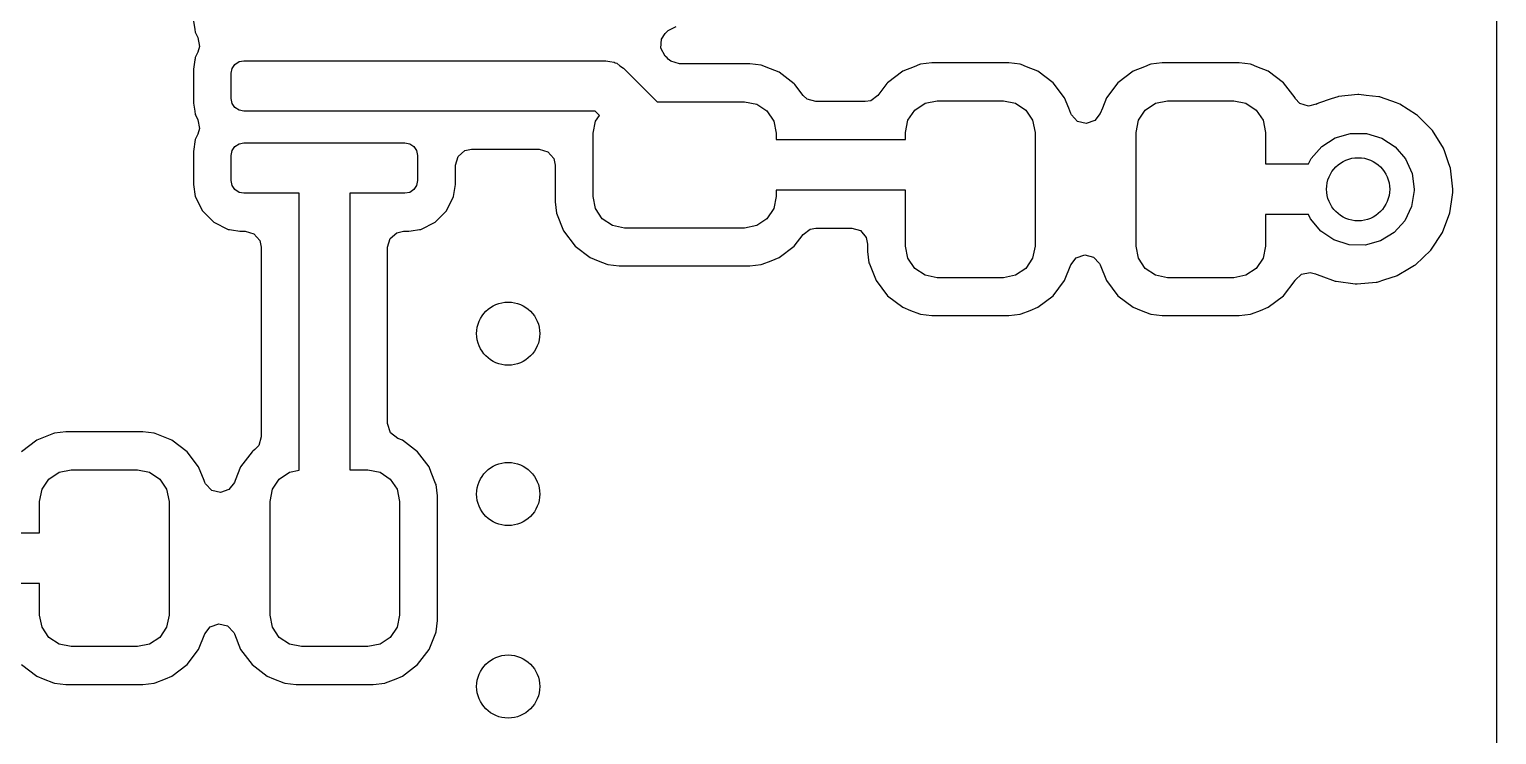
# Model space of a CAD drawing. Extents: x 0.02 to 3.18, y 0.02 to 2.78.
# Drawn here: x 2.7207 to 3.1782, y 0.675 to 0.8948 of the extents above; entities that cross this region are included whole.
import ezdxf

# ---------------------------------------------------------------- set-up
doc = ezdxf.new("R2010")
doc.units = 0
doc.header["$MEASUREMENT"] = 0
doc.layers.add('BLACK', color=7, linetype='CONTINUOUS')

msp = doc.modelspace()

# ---------------------------------------------------------------- linework, layer by layer
at = {"layer": 'BLACK', "linetype": 'CONTINUOUS'}
for p, q in [((3.17819, 2.77323), (3.17819, 0.026772)), ((2.77186, 0.897425), (2.77228, 0.894761)), ((2.77228, 0.894761), (2.77242, 0.893925)), ((2.77242, 0.893925), (2.77259, 0.893577)), ((2.77259, 0.893577), (2.77259, 0.893577)), ((2.77259, 0.893577), (2.77327, 0.892252)), ((2.77327, 0.892252), (2.77378, 0.889505)), ((2.91783, 0.891733), (2.91897, 0.893508)), ((2.91897, 0.893508), (2.9199, 0.894433)), ((2.9199, 0.894433), (2.92235, 0.895772)), ((2.77327, 0.887748), (2.77282, 0.886874)), ((2.77378, 0.889505), (2.77327, 0.887748)), ((2.91763, 0.888945), (2.91783, 0.891733)), ((2.91897, 0.886492), (2.91763, 0.888945)), ((2.77231, 0.885391), (2.77183, 0.882383)), ((2.77235, 0.885689), (2.77231, 0.885391)), ((2.77242, 0.886075), (2.77235, 0.88569)), ((2.77235, 0.88569), (2.77235, 0.885689)), ((2.77282, 0.886874), (2.77242, 0.886075)), ((2.78396, 0.882648), (2.78481, 0.883926)), ((2.78481, 0.883926), (2.78609, 0.884779)), ((2.78609, 0.884779), (2.7876, 0.885079)), ((2.7876, 0.885079), (2.90041, 0.885079)), ((2.90041, 0.885079), (2.90169, 0.884784)), ((2.90169, 0.884784), (2.903, 0.884636)), ((2.903, 0.884636), (2.90338, 0.884395)), ((2.90338, 0.884395), (2.90382, 0.884294)), ((2.90382, 0.884294), (2.90485, 0.883472)), ((2.90485, 0.883472), (2.90596, 0.882772)), ((2.91952, 0.885943), (2.91897, 0.886492)), ((2.9199, 0.885567), (2.91952, 0.885943)), ((2.92072, 0.884902), (2.9199, 0.885567)), ((2.92341, 0.884114), (2.92072, 0.884902)), ((2.94538, 0.884114), (2.92341, 0.884114)), ((2.94892, 0.883686), (2.94538, 0.884114)), ((2.94922, 0.883569), (2.94892, 0.883686)), ((2.95044, 0.883085), (2.94922, 0.883569)), ((2.94922, 0.883569), (2.94922, 0.883569)), ((2.95444, 0.881501), (2.95044, 0.883085)), ((2.99654, 0.883178), (2.993, 0.881776)), ((2.99823, 0.883845), (2.99654, 0.883178)), ((2.99852, 0.883962), (2.99823, 0.883845)), ((2.99823, 0.883845), (2.99823, 0.883845)), ((3.00206, 0.88439), (2.99852, 0.883962)), ((3.02609, 0.88439), (3.00206, 0.88439)), ((3.02963, 0.883962), (3.02609, 0.88439)), ((3.02992, 0.883845), (3.02963, 0.883962)), ((3.03161, 0.883178), (3.02992, 0.883845)), ((3.02992, 0.883845), (3.02992, 0.883845)), ((3.03515, 0.881776), (3.03161, 0.883178)), ((3.06839, 0.883178), (3.06485, 0.881776)), ((3.07008, 0.883845), (3.06839, 0.883178)), ((3.07037, 0.883962), (3.07008, 0.883845)), ((3.07008, 0.883845), (3.07008, 0.883845)), ((3.07391, 0.88439), (3.07037, 0.883962)), ((3.09794, 0.88439), (3.07391, 0.88439)), ((3.10148, 0.883962), (3.09794, 0.88439)), ((3.10177, 0.883845), (3.10148, 0.883962)), ((3.10346, 0.883178), (3.10177, 0.883845)), ((3.10177, 0.883845), (3.10177, 0.883845)), ((3.107, 0.881776), (3.10346, 0.883178)), ((2.77183, 0.882383), (2.77183, 0.872027)), ((2.78366, 0.881142), (2.78396, 0.882648)), ((2.78366, 0.873268), (2.78366, 0.881142)), ((2.90596, 0.882772), (2.91645, 0.872283)), ((2.95917, 0.87791), (2.95444, 0.881501)), ((2.993, 0.881776), (2.98827, 0.878186)), ((3.03988, 0.878186), (3.03515, 0.881776)), ((3.06485, 0.881776), (3.06012, 0.878186)), ((3.11173, 0.878186), (3.107, 0.881776)), ((2.95937, 0.877641), (2.95917, 0.87791)), ((2.96194, 0.874265), (2.95937, 0.877641)), ((2.96321, 0.873091), (2.96194, 0.874265)), ((2.98529, 0.874265), (2.98305, 0.872604)), ((2.98807, 0.877917), (2.98529, 0.874265)), ((2.98827, 0.878186), (2.98807, 0.877917)), ((2.98807, 0.877917), (2.98807, 0.877917)), ((3.04347, 0.873456), (3.03988, 0.878186)), ((3.06012, 0.878186), (3.05653, 0.873456)), ((3.11532, 0.873456), (3.11173, 0.878186)), ((3.12866, 0.873847), (3.12659, 0.873142)), ((3.12893, 0.873876), (3.12866, 0.873847)), ((3.13493, 0.874506), (3.12893, 0.873876)), ((3.12893, 0.873876), (3.12893, 0.873876)), ((3.13521, 0.874535), (3.13493, 0.874506)), ((3.13493, 0.874506), (3.13493, 0.874506)), ((3.13748, 0.874265), (3.13521, 0.874535)), ((3.14147, 0.873789), (3.13748, 0.874265)), ((2.77183, 0.872027), (2.77186, 0.871834)), ((2.77186, 0.871834), (2.77186, 0.871834)), ((2.77186, 0.871834), (2.77226, 0.869331)), ((2.77226, 0.869331), (2.77242, 0.868334)), ((2.78396, 0.871761), (2.78366, 0.873268)), ((2.78481, 0.870484), (2.78396, 0.871761)), ((2.78609, 0.86963), (2.78481, 0.870484)), ((2.7876, 0.869331), (2.78609, 0.86963)), ((2.89713, 0.869331), (2.7876, 0.869331)), ((2.89843, 0.868036), (2.89713, 0.869331)), ((2.91645, 0.872283), (2.9437, 0.872283)), ((2.9437, 0.872283), (2.94747, 0.871534)), ((2.94747, 0.871534), (2.95066, 0.869401)), ((2.95066, 0.869401), (2.95279, 0.866208)), ((2.96589, 0.872303), (2.96321, 0.873091)), ((2.98134, 0.872303), (2.96589, 0.872303)), ((2.98305, 0.872604), (2.98134, 0.872303)), ((2.99465, 0.866483), (2.99678, 0.869676)), ((2.99678, 0.869676), (2.99997, 0.87181)), ((2.99997, 0.87181), (3.00374, 0.872559)), ((3.00374, 0.872559), (3.02441, 0.872559)), ((3.02441, 0.872559), (3.02818, 0.87181)), ((3.02818, 0.87181), (3.03137, 0.869676)), ((3.03137, 0.869676), (3.0335, 0.866483)), ((3.04475, 0.870225), (3.04347, 0.873456)), ((3.04539, 0.86861), (3.04475, 0.870225)), ((3.05525, 0.870225), (3.05461, 0.86861)), ((3.05653, 0.873456), (3.05525, 0.870225)), ((3.0665, 0.866483), (3.06863, 0.869676)), ((3.06863, 0.869676), (3.07182, 0.87181)), ((3.07182, 0.87181), (3.07559, 0.872559)), ((3.07559, 0.872559), (3.09626, 0.872559)), ((3.09626, 0.872559), (3.10003, 0.87181)), ((3.10003, 0.87181), (3.10322, 0.869676)), ((3.10322, 0.869676), (3.10535, 0.866483)), ((3.11538, 0.873313), (3.11532, 0.873456)), ((3.11686, 0.871707), (3.11538, 0.873313)), ((3.11953, 0.870867), (3.11686, 0.871707)), ((3.12191, 0.871517), (3.11953, 0.870867)), ((3.12194, 0.871462), (3.12191, 0.871517)), ((3.12219, 0.87158), (3.12194, 0.871462)), ((3.12242, 0.871725), (3.12219, 0.87158)), ((3.12269, 0.871814), (3.12242, 0.871725)), ((3.12659, 0.873142), (3.12269, 0.871814)), ((3.12269, 0.871814), (3.12269, 0.871814)), ((3.14174, 0.873756), (3.14147, 0.873789)), ((3.14147, 0.873789), (3.14147, 0.873789)), ((3.14201, 0.873663), (3.14174, 0.873756)), ((3.14697, 0.871893), (3.14201, 0.873663)), ((3.14201, 0.873663), (3.14201, 0.873663)), ((3.14795, 0.871547), (3.14697, 0.871893)), ((3.15059, 0.869871), (3.14795, 0.871547)), ((3.15319, 0.868219), (3.15059, 0.869871)), ((2.77242, 0.868334), (2.77259, 0.867987)), ((2.77259, 0.867987), (2.77259, 0.867986)), ((2.77259, 0.867986), (2.77327, 0.866661)), ((2.77327, 0.866661), (2.77378, 0.863914)), ((2.89646, 0.862441), (2.89721, 0.866208)), ((2.89721, 0.866208), (2.89843, 0.868036)), ((2.95279, 0.866208), (2.95354, 0.862441)), ((2.9939, 0.862717), (2.99465, 0.866483)), ((3.0335, 0.866483), (3.03425, 0.862717)), ((3.0456, 0.868146), (3.04539, 0.86861)), ((3.04754, 0.866131), (3.0456, 0.868146)), ((3.05025, 0.865482), (3.04754, 0.866131)), ((3.05289, 0.866406), (3.05025, 0.865482)), ((3.05461, 0.86861), (3.05289, 0.866406)), ((3.06575, 0.862717), (3.0665, 0.866483)), ((3.10535, 0.866483), (3.1061, 0.862717)), ((3.15351, 0.868019), (3.15319, 0.868219)), ((3.1537, 0.867822), (3.15351, 0.868019)), ((3.15758, 0.863914), (3.1537, 0.867822)), ((2.77242, 0.860484), (2.77183, 0.856792)), ((2.77265, 0.860938), (2.77242, 0.860484)), ((2.77327, 0.862157), (2.77265, 0.860938)), ((2.77378, 0.863914), (2.77327, 0.862157)), ((2.89646, 0.842756), (2.89646, 0.862441)), ((2.95354, 0.862441), (2.95354, 0.860472)), ((2.95354, 0.860472), (2.9939, 0.860472)), ((2.9939, 0.860472), (2.9939, 0.862717)), ((3.03425, 0.862717), (3.03425, 0.827283)), ((3.06575, 0.827283), (3.06575, 0.862717)), ((3.1061, 0.862717), (3.1061, 0.852874)), ((3.12365, 0.858342), (3.12785, 0.860993)), ((3.12785, 0.860993), (3.13262, 0.862358)), ((3.13262, 0.862358), (3.13759, 0.862327)), ((3.13759, 0.862327), (3.14235, 0.860904)), ((3.14235, 0.860904), (3.14652, 0.858202)), ((3.15815, 0.863346), (3.15758, 0.863914)), ((3.16164, 0.857762), (3.15815, 0.863346)), ((2.77183, 0.856792), (2.77183, 0.846436)), ((2.78366, 0.855551), (2.78396, 0.857058)), ((2.78366, 0.847677), (2.78366, 0.855551)), ((2.78396, 0.857058), (2.78481, 0.858335)), ((2.78481, 0.858335), (2.78609, 0.859189)), ((2.78609, 0.859189), (2.7876, 0.859488)), ((2.7876, 0.859488), (2.8378, 0.859488)), ((2.8378, 0.859488), (2.8393, 0.859189)), ((2.8393, 0.859189), (2.84058, 0.858335)), ((2.84058, 0.858335), (2.84143, 0.857058)), ((2.84143, 0.857058), (2.84173, 0.855551)), ((2.84173, 0.855551), (2.84173, 0.847677)), ((2.85435, 0.855221), (2.85646, 0.857052)), ((2.85646, 0.857052), (2.85852, 0.8575)), ((2.85852, 0.8575), (2.87967, 0.8575)), ((2.87967, 0.8575), (2.88235, 0.856713)), ((2.88235, 0.856713), (2.88418, 0.8546)), ((3.12036, 0.854619), (3.12365, 0.858342)), ((3.14652, 0.858202), (3.14976, 0.854439)), ((3.162, 0.856713), (3.16164, 0.857762)), ((3.16333, 0.852897), (3.162, 0.856713)), ((2.85356, 0.852539), (2.85435, 0.855221)), ((2.85356, 0.846436), (2.85356, 0.852539)), ((2.88418, 0.8546), (2.88463, 0.852539)), ((2.88463, 0.852539), (2.88463, 0.841072)), ((3.1061, 0.852874), (3.11954, 0.852874)), ((3.11954, 0.852874), (3.12036, 0.854619)), ((3.14976, 0.854439), (3.15182, 0.849917)), ((3.1638, 0.851544), (3.16333, 0.852897)), ((3.16454, 0.845), (3.1638, 0.851544)), ((2.77183, 0.846436), (2.77242, 0.842744)), ((2.78396, 0.846171), (2.78366, 0.847677)), ((2.84173, 0.847677), (2.84143, 0.846171)), ((2.85298, 0.842744), (2.85356, 0.846436)), ((3.15182, 0.849917), (3.15252, 0.845)), ((2.77242, 0.842744), (2.77468, 0.838294)), ((2.78481, 0.844893), (2.78396, 0.846171)), ((2.78609, 0.84404), (2.78481, 0.844893)), ((2.7876, 0.84374), (2.78609, 0.84404)), ((2.80482, 0.84374), (2.7876, 0.84374)), ((2.80482, 0.757406), (2.80482, 0.84374)), ((2.8378, 0.84374), (2.82057, 0.84374)), ((2.82057, 0.84374), (2.82057, 0.757559)), ((2.8393, 0.84404), (2.8378, 0.84374)), ((2.84058, 0.844893), (2.8393, 0.84404)), ((2.84143, 0.846171), (2.84058, 0.844893)), ((2.85071, 0.838294), (2.85298, 0.842744)), ((2.89721, 0.838989), (2.89646, 0.842756)), ((2.95354, 0.842756), (2.95279, 0.838989)), ((2.9939, 0.844724), (2.95354, 0.844724)), ((2.95354, 0.844724), (2.95354, 0.842756)), ((2.9939, 0.827283), (2.9939, 0.844724)), ((3.15251, 0.844572), (3.15169, 0.839673)), ((3.15252, 0.845), (3.15251, 0.844572)), ((3.16409, 0.841072), (3.1645, 0.844021)), ((3.1645, 0.844021), (3.16452, 0.844175)), ((3.1645, 0.844021), (3.1645, 0.844021)), ((3.16452, 0.844175), (3.16454, 0.845)), ((2.77468, 0.838294), (2.77821, 0.834762)), ((2.84718, 0.834762), (2.85071, 0.838294)), ((2.88463, 0.841072), (2.88505, 0.837538)), ((2.88505, 0.837538), (2.88724, 0.832016)), ((2.89934, 0.835796), (2.89721, 0.838989)), ((2.95279, 0.838989), (2.95066, 0.835796)), ((3.15169, 0.839673), (3.14952, 0.835203)), ((3.16127, 0.831499), (3.16361, 0.837655)), ((3.16361, 0.837655), (3.16409, 0.841072)), ((2.77821, 0.834762), (2.78267, 0.832494)), ((2.84273, 0.832494), (2.84718, 0.834762)), ((2.90253, 0.833663), (2.89934, 0.835796)), ((2.9063, 0.832913), (2.90253, 0.833663)), ((2.9437, 0.832913), (2.9063, 0.832913)), ((2.94747, 0.833663), (2.9437, 0.832913)), ((2.95066, 0.835796), (2.94747, 0.833663)), ((2.96419, 0.832592), (2.96589, 0.832894)), ((2.96589, 0.832894), (2.97711, 0.832894)), ((2.97711, 0.832894), (2.97979, 0.832106)), ((3.11952, 0.837126), (3.1061, 0.837126)), ((3.1061, 0.837126), (3.1061, 0.827283)), ((3.12013, 0.835742), (3.11952, 0.837126)), ((3.12332, 0.831939), (3.12013, 0.835742)), ((3.14952, 0.835203), (3.14619, 0.83152)), ((2.78267, 0.832494), (2.78305, 0.832433)), ((2.78305, 0.832433), (2.78305, 0.832433)), ((2.78305, 0.832433), (2.7837, 0.832331)), ((2.7837, 0.832331), (2.78636, 0.831909)), ((2.78636, 0.831909), (2.78803, 0.831909)), ((2.78803, 0.831909), (2.79071, 0.831122)), ((2.79071, 0.831122), (2.79254, 0.82901)), ((2.79254, 0.82901), (2.79299, 0.826949)), ((2.8324, 0.826949), (2.83319, 0.829631)), ((2.83319, 0.829631), (2.8353, 0.831461)), ((2.8353, 0.831461), (2.83736, 0.831909)), ((2.83736, 0.831909), (2.83904, 0.831909)), ((2.83904, 0.831909), (2.83971, 0.832016)), ((2.83971, 0.832016), (2.84234, 0.832433)), ((2.84234, 0.832433), (2.84273, 0.832494)), ((2.84234, 0.832433), (2.84234, 0.832433)), ((2.88724, 0.832016), (2.89083, 0.827287)), ((2.95917, 0.827287), (2.96194, 0.830932)), ((2.96194, 0.830932), (2.96419, 0.832592)), ((2.97979, 0.832106), (2.98162, 0.829994)), ((2.98162, 0.829994), (2.98207, 0.827933)), ((3.12746, 0.829187), (3.12332, 0.831939)), ((3.1322, 0.827706), (3.12746, 0.829187)), ((3.14196, 0.828921), (3.13717, 0.827615)), ((3.14619, 0.83152), (3.14196, 0.828921)), ((3.15763, 0.826015), (3.16127, 0.831499)), ((2.79299, 0.826949), (2.79299, 0.767828)), ((2.8324, 0.771968), (2.8324, 0.826949)), ((2.89083, 0.827287), (2.89556, 0.823696)), ((2.89556, 0.823696), (2.89806, 0.822705)), ((2.95194, 0.822705), (2.95444, 0.823696)), ((2.95444, 0.823696), (2.95917, 0.827287)), ((2.98207, 0.827933), (2.98207, 0.8256)), ((2.98207, 0.8256), (2.98249, 0.822065)), ((2.99465, 0.823517), (2.9939, 0.827283)), ((2.99678, 0.820324), (2.99465, 0.823517)), ((3.0335, 0.823517), (3.03137, 0.820324)), ((3.03425, 0.827283), (3.0335, 0.823517)), ((3.04539, 0.82139), (3.04711, 0.823594)), ((3.04711, 0.823594), (3.04975, 0.824518)), ((3.04975, 0.824518), (3.05246, 0.823869)), ((3.05246, 0.823869), (3.0544, 0.821854)), ((3.0665, 0.823517), (3.06575, 0.827283)), ((3.06863, 0.820324), (3.0665, 0.823517)), ((3.10535, 0.823517), (3.10322, 0.820324)), ((3.1061, 0.827283), (3.10535, 0.823517)), ((3.13717, 0.827615), (3.1322, 0.827706)), ((3.15286, 0.821474), (3.15763, 0.826015)), ((2.89806, 0.822705), (2.90078, 0.821628)), ((2.90078, 0.821628), (2.90078, 0.821628)), ((2.90078, 0.821628), (2.90108, 0.82151)), ((2.90108, 0.82151), (2.90462, 0.821083)), ((2.90462, 0.821083), (2.94538, 0.821083)), ((2.94538, 0.821083), (2.94892, 0.82151)), ((2.94892, 0.82151), (2.94922, 0.821628)), ((2.94922, 0.821628), (2.95194, 0.822705)), ((2.94922, 0.821628), (2.94922, 0.821628)), ((2.98249, 0.822065), (2.98261, 0.821769)), ((2.98261, 0.821769), (2.98261, 0.821769)), ((2.98261, 0.821769), (2.98304, 0.820677)), ((2.98304, 0.820677), (2.98468, 0.816544)), ((2.99997, 0.81819), (2.99678, 0.820324)), ((3.03137, 0.820324), (3.02818, 0.81819)), ((3.04347, 0.816544), (3.04539, 0.82139)), ((3.0544, 0.821854), (3.05461, 0.82139)), ((3.05461, 0.82139), (3.05653, 0.816544)), ((3.07182, 0.81819), (3.06863, 0.820324)), ((3.10322, 0.820324), (3.10003, 0.81819)), ((3.1173, 0.818543), (3.12004, 0.8191)), ((3.12004, 0.8191), (3.12168, 0.818634)), ((3.1472, 0.818102), (3.15099, 0.820363)), ((3.15099, 0.820363), (3.15262, 0.821332)), ((3.15262, 0.821332), (3.15286, 0.821474)), ((3.15262, 0.821332), (3.15262, 0.821332)), ((2.98468, 0.816544), (2.98827, 0.811814)), ((3.00374, 0.817441), (2.99997, 0.81819)), ((3.02441, 0.817441), (3.00374, 0.817441)), ((3.02818, 0.81819), (3.02441, 0.817441)), ((3.03988, 0.811814), (3.04347, 0.816544)), ((3.05653, 0.816544), (3.06012, 0.811814)), ((3.07559, 0.817441), (3.07182, 0.81819)), ((3.09626, 0.817441), (3.07559, 0.817441)), ((3.10003, 0.81819), (3.09626, 0.817441)), ((3.11173, 0.811814), (3.11532, 0.816544)), ((3.11532, 0.816544), (3.11537, 0.816663)), ((3.11537, 0.816663), (3.1173, 0.818543)), ((3.12168, 0.818634), (3.12168, 0.818636)), ((3.12168, 0.818636), (3.12172, 0.818624)), ((3.12172, 0.818624), (3.12172, 0.818624)), ((3.12172, 0.818624), (3.12194, 0.81854)), ((3.12194, 0.81854), (3.12194, 0.81854)), ((3.12194, 0.81854), (3.12335, 0.818016)), ((3.12335, 0.818016), (3.12785, 0.816341)), ((3.12785, 0.816341), (3.12813, 0.816305)), ((3.12813, 0.816305), (3.12813, 0.816305)), ((3.12813, 0.816305), (3.13411, 0.815507)), ((3.13411, 0.815507), (3.13411, 0.815507)), ((3.13411, 0.815507), (3.13438, 0.81547)), ((3.13438, 0.81547), (3.13466, 0.815496)), ((3.13466, 0.815496), (3.14066, 0.816042)), ((3.13466, 0.815496), (3.13466, 0.815496)), ((3.14066, 0.816042), (3.14094, 0.816067)), ((3.14094, 0.816067), (3.14337, 0.816858)), ((3.14337, 0.816858), (3.14694, 0.818016)), ((3.14694, 0.818016), (3.1472, 0.818102)), ((3.14694, 0.818016), (3.14694, 0.818016)), ((2.98827, 0.811814), (2.993, 0.808224)), ((3.03515, 0.808224), (3.03988, 0.811814)), ((3.06012, 0.811814), (3.06485, 0.808224)), ((3.107, 0.808224), (3.11173, 0.811814)), ((2.993, 0.808224), (2.99545, 0.807256)), ((2.99545, 0.807256), (2.99823, 0.806155)), ((2.99823, 0.806155), (2.99823, 0.806155)), ((2.99823, 0.806155), (2.99852, 0.806038)), ((2.99852, 0.806038), (3.00206, 0.80561)), ((3.00206, 0.80561), (3.02609, 0.80561)), ((3.02609, 0.80561), (3.02963, 0.806038)), ((3.02963, 0.806038), (3.02992, 0.806155)), ((3.02992, 0.806155), (3.0327, 0.807256)), ((3.02992, 0.806155), (3.02992, 0.806155)), ((3.0327, 0.807256), (3.03515, 0.808224)), ((3.06485, 0.808224), (3.0673, 0.807256)), ((3.0673, 0.807256), (3.07008, 0.806155)), ((3.07008, 0.806155), (3.07008, 0.806155)), ((3.07008, 0.806155), (3.07037, 0.806038)), ((3.07037, 0.806038), (3.07391, 0.80561)), ((3.07391, 0.80561), (3.09794, 0.80561)), ((3.09794, 0.80561), (3.10148, 0.806038)), ((3.10148, 0.806038), (3.10177, 0.806155)), ((3.10177, 0.806155), (3.10455, 0.807256)), ((3.10177, 0.806155), (3.10177, 0.806155)), ((3.10455, 0.807256), (3.107, 0.808224)), ((2.72823, 0.768845), (2.72566, 0.767828)), ((2.72852, 0.768962), (2.72823, 0.768845)), ((2.72823, 0.768845), (2.72823, 0.768845)), ((2.73206, 0.76939), (2.72852, 0.768962)), ((2.75609, 0.76939), (2.73206, 0.76939)), ((2.75963, 0.768962), (2.75609, 0.76939)), ((2.75992, 0.768845), (2.75963, 0.768962)), ((2.76249, 0.767828), (2.75992, 0.768845)), ((2.75992, 0.768845), (2.75992, 0.768845)), ((2.83333, 0.769075), (2.8324, 0.771968)), ((2.83554, 0.767355), (2.83333, 0.769075)), ((2.723, 0.766776), (2.71827, 0.763186)), ((2.72566, 0.767828), (2.723, 0.766776)), ((2.76515, 0.766776), (2.76249, 0.767828)), ((2.76988, 0.763186), (2.76515, 0.766776)), ((2.7922, 0.765146), (2.79103, 0.763876)), ((2.79299, 0.767828), (2.7922, 0.765146)), ((2.837, 0.766776), (2.83554, 0.767355)), ((2.84173, 0.763186), (2.837, 0.766776)), ((2.77347, 0.758456), (2.76988, 0.763186)), ((2.79012, 0.763186), (2.78653, 0.758456)), ((2.79039, 0.76339), (2.79012, 0.763186)), ((2.79103, 0.763876), (2.79039, 0.76339)), ((2.79039, 0.76339), (2.79039, 0.76339)), ((2.84532, 0.758456), (2.84173, 0.763186)), ((2.72678, 0.754676), (2.72997, 0.75681)), ((2.72997, 0.75681), (2.73374, 0.757559)), ((2.73374, 0.757559), (2.75441, 0.757559)), ((2.75441, 0.757559), (2.75818, 0.75681)), ((2.75818, 0.75681), (2.76137, 0.754676)), ((2.77516, 0.754193), (2.77347, 0.758456)), ((2.78653, 0.758456), (2.78484, 0.754193)), ((2.79863, 0.754676), (2.80182, 0.75681)), ((2.80182, 0.75681), (2.80482, 0.757406)), ((2.82057, 0.757559), (2.82626, 0.757559)), ((2.82626, 0.757559), (2.83003, 0.75681)), ((2.83003, 0.75681), (2.83322, 0.754676)), ((2.846, 0.756725), (2.84532, 0.758456)), ((2.84737, 0.753275), (2.846, 0.756725)), ((2.7239, 0.747717), (2.72465, 0.751483)), ((2.72465, 0.751483), (2.72678, 0.754676)), ((2.76137, 0.754676), (2.7635, 0.751483)), ((2.7635, 0.751483), (2.76425, 0.747717)), ((2.77539, 0.75361), (2.77516, 0.754193)), ((2.7756, 0.753146), (2.77539, 0.75361)), ((2.77754, 0.751131), (2.7756, 0.753146)), ((2.78025, 0.750482), (2.77754, 0.751131)), ((2.78289, 0.751406), (2.78025, 0.750482)), ((2.78461, 0.75361), (2.78289, 0.751406)), ((2.78484, 0.754193), (2.78461, 0.75361)), ((2.79575, 0.747717), (2.7965, 0.751483)), ((2.7965, 0.751483), (2.79863, 0.754676)), ((2.83322, 0.754676), (2.83535, 0.751483)), ((2.83535, 0.751483), (2.8361, 0.747717)), ((2.84751, 0.752935), (2.84737, 0.753275)), ((2.84793, 0.7494), (2.84751, 0.752935)), ((2.7239, 0.737874), (2.7239, 0.747717)), ((2.76425, 0.747717), (2.76425, 0.712283)), ((2.79575, 0.712283), (2.79575, 0.747717)), ((2.8361, 0.747717), (2.8361, 0.712283)), ((2.84793, 0.7106), (2.84793, 0.7494)), ((2.70547, 0.737874), (2.7239, 0.737874)), ((2.7239, 0.722126), (2.70546, 0.722126)), ((2.7239, 0.712283), (2.7239, 0.722126)), ((2.72465, 0.708517), (2.7239, 0.712283)), ((2.76425, 0.712283), (2.7635, 0.708517)), ((2.77711, 0.708594), (2.77975, 0.709518)), ((2.77975, 0.709518), (2.78246, 0.708869)), ((2.7965, 0.708517), (2.79575, 0.712283)), ((2.8361, 0.712283), (2.83535, 0.708517)), ((2.84751, 0.707065), (2.84793, 0.7106)), ((2.72678, 0.705324), (2.72465, 0.708517)), ((2.72997, 0.70319), (2.72678, 0.705324)), ((2.76137, 0.705324), (2.75818, 0.70319)), ((2.7635, 0.708517), (2.76137, 0.705324)), ((2.77347, 0.701544), (2.77539, 0.70639)), ((2.77539, 0.70639), (2.77711, 0.708594)), ((2.78246, 0.708869), (2.7844, 0.706854)), ((2.7844, 0.706854), (2.78461, 0.70639)), ((2.78461, 0.70639), (2.78653, 0.701544)), ((2.79863, 0.705324), (2.7965, 0.708517)), ((2.80182, 0.70319), (2.79863, 0.705324)), ((2.83322, 0.705324), (2.83003, 0.70319)), ((2.83535, 0.708517), (2.83322, 0.705324)), ((2.84532, 0.701544), (2.84676, 0.705192)), ((2.84676, 0.705192), (2.84739, 0.706769)), ((2.84739, 0.706769), (2.84751, 0.707065)), ((2.84739, 0.706769), (2.84739, 0.706769)), ((2.73374, 0.702441), (2.72997, 0.70319)), ((2.75441, 0.702441), (2.73374, 0.702441)), ((2.75818, 0.70319), (2.75441, 0.702441)), ((2.76988, 0.696814), (2.77347, 0.701544)), ((2.78653, 0.701544), (2.79012, 0.696814)), ((2.80559, 0.702441), (2.80182, 0.70319)), ((2.82626, 0.702441), (2.80559, 0.702441)), ((2.83003, 0.70319), (2.82626, 0.702441)), ((2.84173, 0.696814), (2.84532, 0.701544)), ((2.71827, 0.696814), (2.723, 0.693224)), ((2.76515, 0.693224), (2.76988, 0.696814)), ((2.79012, 0.696814), (2.79485, 0.693224)), ((2.837, 0.693224), (2.84173, 0.696814)), ((2.723, 0.693224), (2.72497, 0.692444)), ((2.72497, 0.692444), (2.72823, 0.691155)), ((2.72823, 0.691155), (2.72823, 0.691155)), ((2.72823, 0.691155), (2.72852, 0.691038)), ((2.72852, 0.691038), (2.73206, 0.69061)), ((2.75609, 0.69061), (2.75963, 0.691038)), ((2.75963, 0.691038), (2.75992, 0.691155)), ((2.75992, 0.691155), (2.76318, 0.692444)), ((2.75992, 0.691155), (2.75992, 0.691155)), ((2.76318, 0.692444), (2.76515, 0.693224)), ((2.79485, 0.693224), (2.79682, 0.692444)), ((2.79682, 0.692444), (2.80008, 0.691155)), ((2.80008, 0.691155), (2.80008, 0.691155)), ((2.80008, 0.691155), (2.80037, 0.691038)), ((2.80037, 0.691038), (2.80391, 0.69061)), ((2.82794, 0.69061), (2.83148, 0.691038)), ((2.83148, 0.691038), (2.83177, 0.691155)), ((2.83177, 0.691155), (2.83503, 0.692444)), ((2.83177, 0.691155), (2.83177, 0.691155)), ((2.83503, 0.692444), (2.837, 0.693224)), ((2.73206, 0.69061), (2.75609, 0.69061)), ((2.80391, 0.69061), (2.82794, 0.69061))]:
    msp.add_line(p, q, dxfattribs=at)
at = {"layer": 'BLACK'}
for centre in [(3.135, 0.845), (2.87, 0.8), (2.87, 0.75), (2.87, 0.69)]:
    msp.add_circle(centre, 0.009843, dxfattribs=at)

doc.saveas('drawing.dxf')
